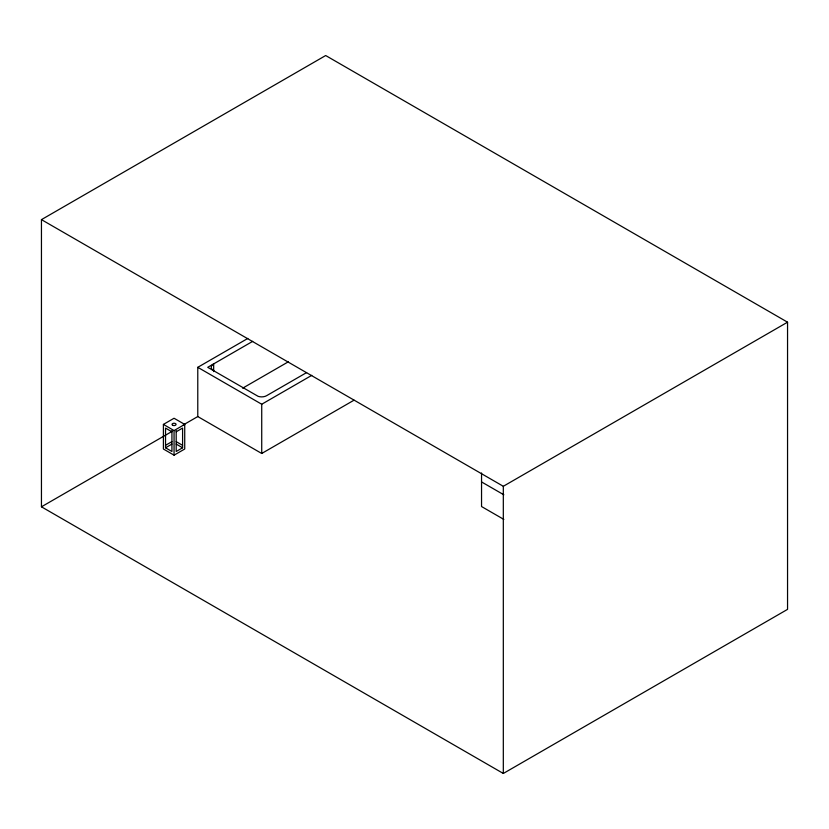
<?xml version="1.0" encoding="UTF-8"?>
<svg xmlns="http://www.w3.org/2000/svg" width="829" height="829" viewBox="0 0 829 829"><rect width="100%" height="100%" fill="white"/><g stroke="black" fill="none" stroke-linecap="round" stroke-linejoin="round"><path stroke-width="1.24" d="M41.45 219.633L325.683 55.533L787.55 322.191L787.55 609.367L503.317 773.467L41.45 506.809L41.45 219.633L503.317 486.291L787.55 322.191M354.035 400.179L261.726 453.473L197.779 416.552L197.779 367.32L247.83 338.429M252.7 341.351L207.727 367.32L258.151 396.345A6.933 4 0 0 0 266.544 395.723L306.616 372.584M163.406 424.407L174.059 418.251L184.722 424.407L184.722 449.017L174.059 455.173L163.406 449.017L163.406 424.407L174.059 430.562L184.722 424.407M242.659 388.179L288.388 361.776M41.45 506.809L172.09 431.381M183.261 424.935L197.779 416.552M176.194 431.785L182.587 428.096L182.587 447.784L176.194 451.484L176.194 430.562M165.531 445.328L171.924 441.639M171.924 431.785L165.531 428.096L165.531 447.784L171.924 444.095M197.779 367.32L261.726 404.241L311.777 375.35M481.545 481.929L503.845 494.799M503.845 519.41L481.545 506.54L481.545 472.986M176.194 441.639L182.587 445.328M176.194 444.095L182.587 447.784M165.531 447.784L171.924 451.484L171.924 430.562M503.317 486.291L503.317 773.467M261.726 404.241L261.726 453.473M213.664 371.589L213.664 363.89A8.404 4.85 0 0 0 213.664 370.75M174.059 430.562L174.059 455.173M173.054 425.412A2.01 1.161 0 0 0 176.069 424.407A2.01 1.161 0 0 0 173.054 423.401A2.01 1.161 0 0 0 173.054 425.412"/></g></svg>
